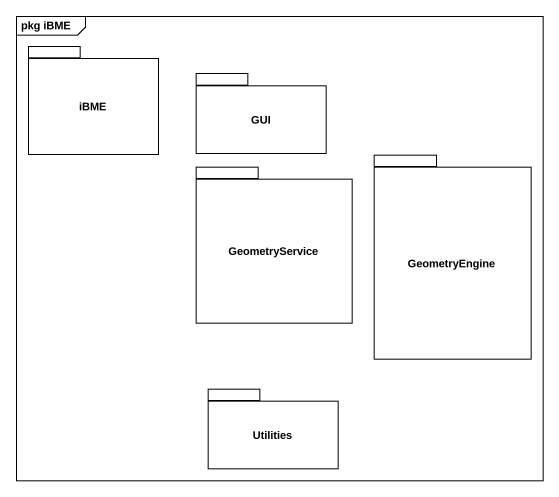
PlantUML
@startuml
mainframe pkg iBME
package iBME {
}
package GUI {
}
package GeometryService {
}
package GeometryEngine {
}
package Utilities {
}
@enduml
